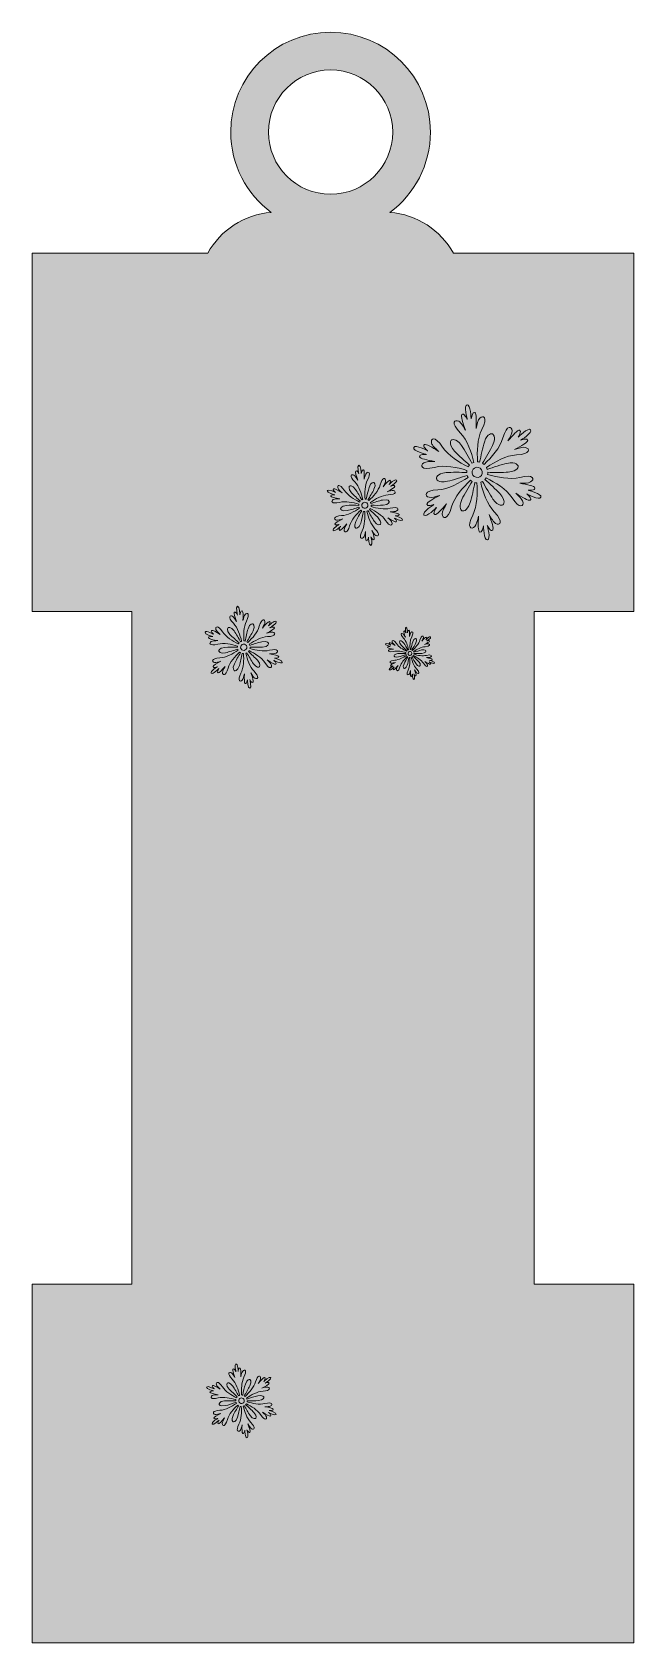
# Model space of a CAD drawing. Header units: millimetres. Extents: x 46 to 148, y -111 to -13.
# Drawn here: x 110.6 to 147.5, y -111.2 to -12.5 of the extents above; entities that cross this region are included whole.
import ezdxf

# ---------------------------------------------------------------- set-up
doc = ezdxf.new("R2010")
doc.units = ezdxf.units.MM
doc.header["$MEASUREMENT"] = 0
doc.layers.add('engraving', color=7, linetype='Continuous')
doc.layers.add('Layer 1', color=7, linetype='Continuous')

msp = doc.modelspace()

# ---------------------------------------------------------------- hatches: boundary and pattern name
at = {"layer": 'Layer 1'}
h = msp.add_hatch(color=2, dxfattribs=at)
h.dxf.hatch_style = 2
edge = h.paths.add_edge_path()
edge.add_spline(control_points=[(147.503, -48.006), (147.503, -48.006), (147.503, -26.044), (147.503, -26.044), (147.503, -26.044), (136.443, -26.044), (136.443, -26.044), (135.661, -24.654), (134.221, -23.679), (132.55, -23.552), (134.055, -22.436), (135.035, -20.653), (135.035, -18.636), (135.035, -15.256), (132.295, -12.515), (128.914, -12.515), (125.534, -12.515), (122.794, -15.256), (122.794, -18.636), (122.794, -20.653), (123.773, -22.436), (125.278, -23.552), (123.608, -23.679), (122.168, -24.654), (121.385, -26.044), (121.385, -26.044), (110.624, -26.044), (110.624, -26.044), (110.624, -26.044), (110.624, -48.006), (110.624, -48.006), (110.624, -48.006), (116.731, -48.006), (116.731, -48.006), (116.731, -48.006), (116.731, -89.23), (116.731, -89.23), (116.731, -89.23), (110.624, -89.23), (110.624, -89.23), (110.624, -89.23), (110.624, -111.193), (110.624, -111.193), (110.624, -111.193), (147.503, -111.193), (147.503, -111.193), (147.503, -111.193), (147.503, -89.23), (147.503, -89.23), (147.503, -89.23), (141.395, -89.23), (141.395, -89.23), (141.395, -89.23), (141.395, -48.006), (141.395, -48.006), (141.395, -48.006), (147.503, -48.006), (147.503, -48.006)], knot_values=[0, 0, 0, 0, 1, 1, 1, 2, 2, 2, 3, 3, 3, 4, 4, 4, 5, 5, 5, 6, 6, 6, 7, 7, 7, 8, 8, 8, 9, 9, 9, 10, 10, 10, 11, 11, 11, 12, 12, 12, 13, 13, 13, 14, 14, 14, 15, 15, 15, 16, 16, 16, 17, 17, 17, 18, 18, 18, 19, 19, 19, 19], degree=3, periodic=1)
edge = h.paths.add_edge_path()
edge.add_spline(control_points=[(125.107, -18.636), (125.107, -16.537), (126.815, -14.829), (128.914, -14.829), (131.014, -14.829), (132.722, -16.537), (132.722, -18.636), (132.722, -20.735), (131.014, -22.443), (128.914, -22.443), (126.815, -22.443), (125.107, -20.735), (125.107, -18.636)], knot_values=[0, 0, 0, 0, 1, 1, 1, 2, 2, 2, 3, 3, 3, 4, 4, 4, 4], degree=3, periodic=1)

# ---------------------------------------------------------------- linework, layer by layer
at = {"layer": 'engraving', "lineweight": 0}
for points, knots in [([(141.024, -40.578), (141.024, -40.578), (141.517, -40.603), (141.445, -40.432), (141.399, -40.324), (140.988, -40.233), (140.513, -40.15), (140.77, -40.152), (141.052, -40.145), (141.179, -40.069), (141.431, -39.92), (141.382, -39.577), (140.526, -39.79), (139.895, -39.948), (139.146, -39.781), (138.538, -39.605), (138.546, -39.563), (138.55, -39.52), (138.55, -39.478), (138.932, -39.488), (139.456, -39.495), (139.81, -39.467), (140.427, -39.419), (140.415, -39.103), (140.415, -39.103), (140.415, -39.103), (140.333, -38.798), (139.729, -38.934), (139.383, -39.012), (138.884, -39.173), (138.523, -39.298), (138.511, -39.257), (138.494, -39.217), (138.473, -39.178), (139.002, -38.831), (139.668, -38.449), (140.318, -38.413), (141.198, -38.364), (141.144, -38.022), (140.858, -37.954), (140.715, -37.92), (140.443, -37.996), (140.199, -38.075), (140.628, -37.853), (140.993, -37.645), (141.005, -37.529), (141.023, -37.344), (140.56, -37.514), (140.56, -37.514), (140.56, -37.514), (141.319, -37.048), (141.178, -36.871), (141.036, -36.694), (140.414, -37.33), (140.414, -37.33), (140.414, -37.33), (140.682, -36.917), (140.498, -36.894), (140.382, -36.879), (140.098, -37.19), (139.788, -37.558), (139.918, -37.338), (140.053, -37.09), (140.051, -36.943), (140.047, -36.649), (139.726, -36.521), (139.483, -37.368), (139.304, -37.994), (138.785, -38.559), (138.329, -38.997), (138.296, -38.969), (138.261, -38.944), (138.224, -38.923), (138.424, -38.598), (138.692, -38.147), (138.845, -37.827), (139.112, -37.269), (138.832, -37.121), (138.832, -37.121), (138.832, -37.121), (138.526, -37.039), (138.343, -37.63), (138.237, -37.969), (138.128, -38.482), (138.054, -38.857), (138.012, -38.846), (137.969, -38.841), (137.927, -38.84), (137.89, -38.209), (137.893, -37.441), (138.186, -36.859), (138.583, -36.073), (138.26, -35.949), (138.058, -36.162), (137.958, -36.268), (137.887, -36.543), (137.834, -36.793), (137.856, -36.312), (137.859, -35.891), (137.764, -35.823), (137.613, -35.714), (137.529, -36.2), (137.529, -36.2), (137.529, -36.2), (137.504, -35.31), (137.28, -35.344), (137.056, -35.378), (137.296, -36.235), (137.296, -36.235), (137.296, -36.235), (137.073, -35.796), (136.96, -35.944), (136.89, -36.037), (137.017, -36.439), (137.181, -36.892), (137.056, -36.669), (136.907, -36.427), (136.78, -36.356), (136.524, -36.212), (136.251, -36.426), (136.864, -37.06), (137.316, -37.528), (137.546, -38.261), (137.698, -38.875), (137.657, -38.888), (137.618, -38.906), (137.581, -38.928), (137.399, -38.592), (137.143, -38.135), (136.942, -37.842), (136.592, -37.332), (136.324, -37.5), (136.324, -37.5), (136.324, -37.5), (136.101, -37.725), (136.521, -38.179), (136.762, -38.44), (137.151, -38.791), (137.438, -39.042), (137.409, -39.074), (137.382, -39.108), (137.36, -39.144), (136.795, -38.86), (136.131, -38.474), (135.775, -37.929), (135.293, -37.192), (135.024, -37.409), (135.107, -37.691), (135.149, -37.832), (135.351, -38.029), (135.541, -38.201), (135.136, -37.941), (134.772, -37.728), (134.666, -37.777), (134.496, -37.853), (134.875, -38.169), (134.875, -38.169), (134.875, -38.169), (134.093, -37.745), (134.01, -37.956), (133.927, -38.168), (134.789, -38.387), (134.789, -38.387), (134.789, -38.387), (134.297, -38.362), (134.369, -38.533), (134.414, -38.641), (134.826, -38.732), (135.301, -38.816), (135.044, -38.813), (134.762, -38.821), (134.635, -38.896), (134.383, -39.046), (134.432, -39.388), (135.287, -39.175), (135.919, -39.017), (136.668, -39.184), (137.275, -39.36), (137.268, -39.402), (137.263, -39.445), (137.264, -39.488), (136.882, -39.477), (136.358, -39.47), (136.004, -39.498), (135.387, -39.546), (135.399, -39.862), (135.399, -39.862), (135.399, -39.862), (135.481, -40.168), (136.085, -40.031), (136.431, -39.953), (136.929, -39.792), (137.29, -39.668), (137.303, -39.709), (137.319, -39.749), (137.34, -39.788), (136.812, -40.134), (136.146, -40.516), (135.496, -40.552), (134.616, -40.601), (134.67, -40.943), (134.955, -41.011), (135.099, -41.046), (135.37, -40.97), (135.615, -40.891), (135.186, -41.112), (134.82, -41.32), (134.809, -41.436), (134.79, -41.621), (135.253, -41.451), (135.253, -41.451), (135.253, -41.451), (134.495, -41.917), (134.636, -42.095), (134.778, -42.272), (135.4, -41.636), (135.4, -41.636), (135.4, -41.636), (135.131, -42.048), (135.316, -42.072), (135.432, -42.086), (135.716, -41.776), (136.026, -41.407), (135.896, -41.627), (135.761, -41.876), (135.763, -42.022), (135.767, -42.316), (136.088, -42.445), (136.33, -41.598), (136.509, -40.972), (137.029, -40.406), (137.485, -39.968), (137.518, -39.997), (137.553, -40.021), (137.589, -40.042), (137.389, -40.368), (137.122, -40.818), (136.969, -41.138), (136.702, -41.697), (136.982, -41.844), (136.982, -41.844), (136.982, -41.844), (137.288, -41.926), (137.47, -41.335), (137.576, -40.996), (137.685, -40.484), (137.76, -40.109), (137.801, -40.119), (137.844, -40.124), (137.887, -40.126), (137.923, -40.756), (137.921, -41.524), (137.628, -42.106), (137.229, -42.892), (137.554, -43.016), (137.756, -42.803), (137.856, -42.697), (137.927, -42.422), (137.98, -42.172), (137.958, -42.654), (137.955, -43.074), (138.049, -43.142), (138.201, -43.251), (138.285, -42.766), (138.285, -42.766), (138.285, -42.766), (138.308, -43.655), (138.533, -43.621), (138.757, -43.587), (138.518, -42.731), (138.518, -42.731), (138.518, -42.731), (138.741, -43.169), (138.854, -43.021), (138.924, -42.928), (138.797, -42.527), (138.633, -42.074), (138.758, -42.296), (138.907, -42.538), (139.034, -42.609), (139.29, -42.754), (139.562, -42.539), (138.95, -41.905), (138.498, -41.437), (138.267, -40.704), (138.116, -40.091), (138.156, -40.077), (138.196, -40.059), (138.233, -40.038), (138.414, -40.374), (138.671, -40.83), (138.871, -41.123), (139.221, -41.633), (139.489, -41.465), (139.489, -41.465), (139.489, -41.465), (139.713, -41.241), (139.293, -40.786), (139.052, -40.525), (138.663, -40.175), (138.376, -39.923), (138.405, -39.892), (138.432, -39.858), (138.454, -39.821), (139.019, -40.105), (139.683, -40.491), (140.038, -41.036), (140.521, -41.774), (140.79, -41.556), (140.707, -41.274), (140.665, -41.134), (140.463, -40.936), (140.273, -40.764), (140.678, -41.024), (141.042, -41.237), (141.148, -41.189), (141.317, -41.112), (140.939, -40.797), (140.939, -40.797), (140.939, -40.797), (141.721, -41.221), (141.804, -41.01), (141.887, -40.798), (141.024, -40.578), (141.024, -40.578)], [0, 0, 0, 0, 1, 1, 1, 2, 2, 2, 3, 3, 3, 4, 4, 4, 5, 5, 5, 6, 6, 6, 7, 7, 7, 8, 8, 8, 9, 9, 9, 10, 10, 10, 11, 11, 11, 12, 12, 12, 13, 13, 13, 14, 14, 14, 15, 15, 15, 16, 16, 16, 17, 17, 17, 18, 18, 18, 19, 19, 19, 20, 20, 20, 21, 21, 21, 22, 22, 22, 23, 23, 23, 24, 24, 24, 25, 25, 25, 26, 26, 26, 27, 27, 27, 28, 28, 28, 29, 29, 29, 30, 30, 30, 31, 31, 31, 32, 32, 32, 33, 33, 33, 34, 34, 34, 35, 35, 35, 36, 36, 36, 37, 37, 37, 38, 38, 38, 39, 39, 39, 40, 40, 40, 41, 41, 41, 42, 42, 42, 43, 43, 43, 44, 44, 44, 45, 45, 45, 46, 46, 46, 47, 47, 47, 48, 48, 48, 49, 49, 49, 50, 50, 50, 51, 51, 51, 52, 52, 52, 53, 53, 53, 54, 54, 54, 55, 55, 55, 56, 56, 56, 57, 57, 57, 58, 58, 58, 59, 59, 59, 60, 60, 60, 61, 61, 61, 62, 62, 62, 63, 63, 63, 64, 64, 64, 65, 65, 65, 66, 66, 66, 67, 67, 67, 68, 68, 68, 69, 69, 69, 70, 70, 70, 71, 71, 71, 72, 72, 72, 73, 73, 73, 74, 74, 74, 75, 75, 75, 76, 76, 76, 77, 77, 77, 78, 78, 78, 79, 79, 79, 80, 80, 80, 81, 81, 81, 82, 82, 82, 83, 83, 83, 84, 84, 84, 85, 85, 85, 86, 86, 86, 87, 87, 87, 88, 88, 88, 89, 89, 89, 90, 90, 90, 91, 91, 91, 92, 92, 92, 93, 93, 93, 94, 94, 94, 95, 95, 95, 96, 96, 96, 97, 97, 97, 98, 98, 98, 99, 99, 99, 100, 100, 100, 101, 101, 101, 102, 102, 102, 103, 103, 103, 104, 104, 104, 105, 105, 105, 106, 106, 106, 107, 107, 107, 108, 108, 108, 108]), ([(132.867, -42.151), (132.867, -42.151), (133.159, -42.166), (133.116, -42.064), (133.089, -42), (132.845, -41.946), (132.564, -41.897), (132.716, -41.898), (132.883, -41.894), (132.958, -41.849), (133.108, -41.761), (133.079, -41.557), (132.572, -41.684), (132.197, -41.777), (131.753, -41.678), (131.393, -41.574), (131.398, -41.549), (131.4, -41.524), (131.4, -41.498), (131.626, -41.505), (131.937, -41.509), (132.147, -41.492), (132.512, -41.464), (132.505, -41.276), (132.505, -41.276), (132.505, -41.276), (132.457, -41.095), (132.099, -41.176), (131.894, -41.222), (131.598, -41.318), (131.384, -41.392), (131.377, -41.367), (131.366, -41.344), (131.354, -41.321), (131.668, -41.115), (132.063, -40.889), (132.448, -40.867), (132.97, -40.838), (132.937, -40.636), (132.768, -40.595), (132.684, -40.575), (132.522, -40.62), (132.377, -40.667), (132.631, -40.535), (132.848, -40.412), (132.855, -40.343), (132.866, -40.233), (132.592, -40.334), (132.592, -40.334), (132.592, -40.334), (133.042, -40.058), (132.958, -39.953), (132.874, -39.848), (132.505, -40.225), (132.505, -40.225), (132.505, -40.225), (132.664, -39.98), (132.555, -39.966), (132.486, -39.958), (132.317, -40.142), (132.134, -40.361), (132.211, -40.23), (132.291, -40.083), (132.29, -39.996), (132.287, -39.821), (132.097, -39.745), (131.953, -40.247), (131.847, -40.619), (131.539, -40.954), (131.269, -41.214), (131.249, -41.197), (131.228, -41.182), (131.207, -41.169), (131.325, -40.977), (131.484, -40.71), (131.575, -40.52), (131.733, -40.189), (131.567, -40.101), (131.567, -40.101), (131.567, -40.101), (131.386, -40.053), (131.277, -40.403), (131.214, -40.604), (131.15, -40.908), (131.106, -41.13), (131.081, -41.124), (131.056, -41.121), (131.03, -41.12), (131.008, -40.746), (131.01, -40.291), (131.184, -39.946), (131.42, -39.48), (131.228, -39.407), (131.108, -39.533), (131.049, -39.596), (131.007, -39.758), (130.975, -39.907), (130.988, -39.622), (130.99, -39.372), (130.934, -39.332), (130.844, -39.267), (130.794, -39.555), (130.794, -39.555), (130.794, -39.555), (130.78, -39.028), (130.647, -39.048), (130.514, -39.068), (130.657, -39.576), (130.657, -39.576), (130.657, -39.576), (130.524, -39.316), (130.457, -39.404), (130.415, -39.459), (130.491, -39.697), (130.588, -39.966), (130.514, -39.833), (130.426, -39.69), (130.35, -39.648), (130.198, -39.562), (130.036, -39.689), (130.4, -40.065), (130.668, -40.343), (130.804, -40.777), (130.895, -41.141), (130.87, -41.149), (130.847, -41.16), (130.825, -41.173), (130.717, -40.973), (130.566, -40.702), (130.446, -40.529), (130.239, -40.226), (130.08, -40.326), (130.08, -40.326), (130.08, -40.326), (129.948, -40.459), (130.197, -40.728), (130.34, -40.883), (130.57, -41.091), (130.74, -41.24), (130.723, -41.259), (130.707, -41.279), (130.694, -41.301), (130.359, -41.132), (129.966, -40.903), (129.754, -40.58), (129.469, -40.143), (129.309, -40.272), (129.359, -40.439), (129.383, -40.523), (129.503, -40.64), (129.616, -40.742), (129.376, -40.588), (129.16, -40.461), (129.097, -40.49), (128.996, -40.535), (129.221, -40.722), (129.221, -40.722), (129.221, -40.722), (128.757, -40.471), (128.708, -40.597), (128.659, -40.722), (129.17, -40.852), (129.17, -40.852), (129.17, -40.852), (128.878, -40.837), (128.921, -40.939), (128.948, -41.003), (129.192, -41.056), (129.473, -41.106), (129.321, -41.105), (129.154, -41.109), (129.079, -41.153), (128.929, -41.242), (128.958, -41.445), (129.465, -41.319), (129.84, -41.225), (130.284, -41.324), (130.644, -41.428), (130.639, -41.453), (130.637, -41.479), (130.637, -41.505), (130.411, -41.498), (130.1, -41.494), (129.89, -41.51), (129.525, -41.539), (129.532, -41.726), (129.532, -41.726), (129.532, -41.726), (129.58, -41.908), (129.938, -41.827), (130.143, -41.78), (130.439, -41.685), (130.653, -41.612), (130.66, -41.636), (130.67, -41.659), (130.682, -41.682), (130.369, -41.888), (129.974, -42.114), (129.589, -42.135), (129.067, -42.164), (129.1, -42.367), (129.269, -42.408), (129.354, -42.428), (129.515, -42.383), (129.66, -42.336), (129.405, -42.467), (129.188, -42.591), (129.182, -42.66), (129.171, -42.769), (129.445, -42.669), (129.445, -42.669), (129.445, -42.669), (128.995, -42.945), (129.079, -43.05), (129.163, -43.155), (129.532, -42.778), (129.532, -42.778), (129.532, -42.778), (129.373, -43.023), (129.482, -43.037), (129.551, -43.045), (129.72, -42.861), (129.903, -42.642), (129.826, -42.773), (129.746, -42.92), (129.747, -43.007), (129.75, -43.181), (129.94, -43.258), (130.084, -42.755), (130.19, -42.384), (130.498, -42.049), (130.768, -41.789), (130.788, -41.806), (130.809, -41.821), (130.83, -41.833), (130.711, -42.026), (130.553, -42.293), (130.462, -42.483), (130.304, -42.814), (130.47, -42.901), (130.47, -42.901), (130.47, -42.901), (130.651, -42.95), (130.76, -42.6), (130.823, -42.399), (130.887, -42.095), (130.931, -41.873), (130.956, -41.878), (130.981, -41.882), (131.007, -41.883), (131.028, -42.257), (131.027, -42.712), (130.853, -43.056), (130.617, -43.523), (130.809, -43.596), (130.929, -43.47), (130.988, -43.407), (131.03, -43.244), (131.062, -43.096), (131.049, -43.381), (131.047, -43.631), (131.103, -43.671), (131.193, -43.735), (131.243, -43.448), (131.243, -43.448), (131.243, -43.448), (131.257, -43.975), (131.39, -43.955), (131.523, -43.935), (131.381, -43.427), (131.381, -43.427), (131.381, -43.427), (131.513, -43.687), (131.58, -43.599), (131.622, -43.544), (131.546, -43.306), (131.449, -43.038), (131.523, -43.17), (131.611, -43.313), (131.687, -43.355), (131.839, -43.441), (132, -43.314), (131.637, -42.938), (131.369, -42.66), (131.232, -42.226), (131.143, -41.862), (131.166, -41.854), (131.19, -41.843), (131.212, -41.83), (131.319, -42.03), (131.471, -42.3), (131.59, -42.474), (131.798, -42.776), (131.957, -42.676), (131.957, -42.676), (131.957, -42.676), (132.089, -42.544), (131.84, -42.274), (131.697, -42.12), (131.467, -41.912), (131.297, -41.763), (131.314, -41.744), (131.33, -41.724), (131.343, -41.702), (131.678, -41.87), (132.071, -42.099), (132.282, -42.422), (132.568, -42.86), (132.728, -42.73), (132.678, -42.563), (132.654, -42.48), (132.534, -42.363), (132.421, -42.261), (132.661, -42.415), (132.877, -42.542), (132.94, -42.513), (133.04, -42.467), (132.816, -42.281), (132.816, -42.281), (132.816, -42.281), (133.28, -42.532), (133.329, -42.407), (133.378, -42.281), (132.867, -42.151), (132.867, -42.151)], [0, 0, 0, 0, 1, 1, 1, 2, 2, 2, 3, 3, 3, 4, 4, 4, 5, 5, 5, 6, 6, 6, 7, 7, 7, 8, 8, 8, 9, 9, 9, 10, 10, 10, 11, 11, 11, 12, 12, 12, 13, 13, 13, 14, 14, 14, 15, 15, 15, 16, 16, 16, 17, 17, 17, 18, 18, 18, 19, 19, 19, 20, 20, 20, 21, 21, 21, 22, 22, 22, 23, 23, 23, 24, 24, 24, 25, 25, 25, 26, 26, 26, 27, 27, 27, 28, 28, 28, 29, 29, 29, 30, 30, 30, 31, 31, 31, 32, 32, 32, 33, 33, 33, 34, 34, 34, 35, 35, 35, 36, 36, 36, 37, 37, 37, 38, 38, 38, 39, 39, 39, 40, 40, 40, 41, 41, 41, 42, 42, 42, 43, 43, 43, 44, 44, 44, 45, 45, 45, 46, 46, 46, 47, 47, 47, 48, 48, 48, 49, 49, 49, 50, 50, 50, 51, 51, 51, 52, 52, 52, 53, 53, 53, 54, 54, 54, 55, 55, 55, 56, 56, 56, 57, 57, 57, 58, 58, 58, 59, 59, 59, 60, 60, 60, 61, 61, 61, 62, 62, 62, 63, 63, 63, 64, 64, 64, 65, 65, 65, 66, 66, 66, 67, 67, 67, 68, 68, 68, 69, 69, 69, 70, 70, 70, 71, 71, 71, 72, 72, 72, 73, 73, 73, 74, 74, 74, 75, 75, 75, 76, 76, 76, 77, 77, 77, 78, 78, 78, 79, 79, 79, 80, 80, 80, 81, 81, 81, 82, 82, 82, 83, 83, 83, 84, 84, 84, 85, 85, 85, 86, 86, 86, 87, 87, 87, 88, 88, 88, 89, 89, 89, 90, 90, 90, 91, 91, 91, 92, 92, 92, 93, 93, 93, 94, 94, 94, 95, 95, 95, 96, 96, 96, 97, 97, 97, 98, 98, 98, 99, 99, 99, 100, 100, 100, 101, 101, 101, 102, 102, 102, 103, 103, 103, 104, 104, 104, 105, 105, 105, 106, 106, 106, 107, 107, 107, 108, 108, 108, 108]), ([(137.954, -39.792), (137.783, -39.818), (137.623, -39.7), (137.597, -39.529), (137.571, -39.358), (137.689, -39.199), (137.86, -39.173), (138.031, -39.147), (138.191, -39.265), (138.217, -39.436), (138.242, -39.607), (138.125, -39.766), (137.954, -39.792)], [0, 0, 0, 0, 1, 1, 1, 2, 2, 2, 3, 3, 3, 4, 4, 4, 4]), ([(131.046, -41.685), (130.945, -41.7), (130.85, -41.63), (130.835, -41.529), (130.82, -41.428), (130.889, -41.333), (130.991, -41.318), (131.092, -41.302), (131.187, -41.372), (131.202, -41.474), (131.217, -41.575), (131.148, -41.67), (131.046, -41.685)], [0, 0, 0, 0, 1, 1, 1, 2, 2, 2, 3, 3, 3, 4, 4, 4, 4]), ([(125.483, -50.864), (125.483, -50.864), (125.782, -50.879), (125.738, -50.775), (125.71, -50.71), (125.461, -50.655), (125.173, -50.604), (125.329, -50.605), (125.5, -50.601), (125.577, -50.555), (125.73, -50.464), (125.7, -50.256), (125.181, -50.386), (124.797, -50.481), (124.342, -50.38), (123.973, -50.273), (123.978, -50.248), (123.98, -50.221), (123.98, -50.196), (124.212, -50.202), (124.53, -50.206), (124.745, -50.189), (125.12, -50.16), (125.113, -49.968), (125.113, -49.968), (125.113, -49.968), (125.063, -49.783), (124.696, -49.865), (124.486, -49.913), (124.183, -50.011), (123.964, -50.086), (123.956, -50.061), (123.946, -50.037), (123.933, -50.014), (124.255, -49.803), (124.659, -49.571), (125.054, -49.549), (125.589, -49.519), (125.556, -49.312), (125.382, -49.27), (125.295, -49.249), (125.13, -49.296), (124.982, -49.343), (125.242, -49.209), (125.464, -49.083), (125.471, -49.012), (125.482, -48.899), (125.201, -49.003), (125.201, -49.003), (125.201, -49.003), (125.662, -48.72), (125.576, -48.612), (125.49, -48.505), (125.112, -48.891), (125.112, -48.891), (125.112, -48.891), (125.275, -48.64), (125.163, -48.626), (125.093, -48.617), (124.92, -48.806), (124.732, -49.03), (124.811, -48.896), (124.893, -48.745), (124.892, -48.656), (124.889, -48.477), (124.694, -48.4), (124.547, -48.914), (124.438, -49.294), (124.123, -49.638), (123.846, -49.904), (123.826, -49.887), (123.805, -49.871), (123.782, -49.858), (123.904, -49.661), (124.066, -49.388), (124.16, -49.193), (124.321, -48.854), (124.151, -48.764), (124.151, -48.764), (124.151, -48.764), (123.966, -48.715), (123.854, -49.073), (123.79, -49.279), (123.724, -49.591), (123.679, -49.818), (123.653, -49.812), (123.627, -49.809), (123.602, -49.808), (123.579, -49.425), (123.581, -48.958), (123.759, -48.605), (124, -48.127), (123.804, -48.053), (123.681, -48.182), (123.62, -48.246), (123.578, -48.413), (123.545, -48.565), (123.559, -48.273), (123.56, -48.017), (123.503, -47.976), (123.411, -47.91), (123.36, -48.205), (123.36, -48.205), (123.36, -48.205), (123.345, -47.664), (123.209, -47.685), (123.072, -47.706), (123.219, -48.226), (123.219, -48.226), (123.219, -48.226), (123.083, -47.959), (123.014, -48.05), (122.972, -48.106), (123.049, -48.35), (123.149, -48.625), (123.072, -48.489), (122.982, -48.343), (122.905, -48.299), (122.749, -48.212), (122.583, -48.342), (122.956, -48.727), (123.231, -49.011), (123.37, -49.456), (123.462, -49.829), (123.438, -49.837), (123.414, -49.848), (123.392, -49.862), (123.281, -49.658), (123.126, -49.38), (123.003, -49.202), (122.791, -48.892), (122.628, -48.995), (122.628, -48.995), (122.628, -48.995), (122.493, -49.131), (122.747, -49.407), (122.894, -49.565), (123.13, -49.778), (123.305, -49.931), (123.287, -49.95), (123.271, -49.971), (123.257, -49.993), (122.914, -49.821), (122.511, -49.586), (122.294, -49.255), (122.002, -48.807), (121.838, -48.939), (121.889, -49.11), (121.914, -49.196), (122.037, -49.316), (122.152, -49.42), (121.906, -49.262), (121.686, -49.133), (121.621, -49.162), (121.518, -49.209), (121.748, -49.401), (121.748, -49.401), (121.748, -49.401), (121.273, -49.143), (121.222, -49.272), (121.172, -49.4), (121.696, -49.533), (121.696, -49.533), (121.696, -49.533), (121.397, -49.518), (121.441, -49.622), (121.468, -49.688), (121.718, -49.742), (122.007, -49.794), (121.851, -49.792), (121.679, -49.797), (121.602, -49.842), (121.449, -49.933), (121.479, -50.141), (121.998, -50.011), (122.382, -49.916), (122.837, -50.017), (123.206, -50.124), (123.201, -50.149), (123.198, -50.176), (123.199, -50.202), (122.967, -50.195), (122.649, -50.191), (122.434, -50.208), (122.059, -50.237), (122.066, -50.429), (122.066, -50.429), (122.066, -50.429), (122.116, -50.615), (122.483, -50.532), (122.693, -50.484), (122.996, -50.386), (123.215, -50.311), (123.223, -50.336), (123.233, -50.36), (123.245, -50.384), (122.924, -50.594), (122.52, -50.826), (122.125, -50.848), (121.59, -50.878), (121.624, -51.086), (121.797, -51.127), (121.884, -51.148), (122.049, -51.102), (122.197, -51.054), (121.937, -51.188), (121.714, -51.314), (121.708, -51.385), (121.697, -51.498), (121.977, -51.394), (121.977, -51.394), (121.977, -51.394), (121.517, -51.677), (121.603, -51.785), (121.689, -51.893), (122.067, -51.506), (122.067, -51.506), (122.067, -51.506), (121.903, -51.757), (122.016, -51.771), (122.086, -51.78), (122.259, -51.591), (122.447, -51.367), (122.368, -51.501), (122.286, -51.652), (122.287, -51.741), (122.289, -51.92), (122.485, -51.998), (122.632, -51.483), (122.741, -51.103), (123.056, -50.759), (123.333, -50.493), (123.353, -50.511), (123.375, -50.526), (123.397, -50.539), (123.275, -50.736), (123.113, -51.009), (123.019, -51.204), (122.858, -51.543), (123.028, -51.633), (123.028, -51.633), (123.028, -51.633), (123.213, -51.682), (123.324, -51.324), (123.389, -51.118), (123.455, -50.807), (123.5, -50.579), (123.525, -50.585), (123.552, -50.588), (123.578, -50.589), (123.6, -50.972), (123.598, -51.439), (123.42, -51.792), (123.178, -52.27), (123.375, -52.345), (123.498, -52.215), (123.559, -52.151), (123.601, -51.984), (123.634, -51.832), (123.62, -52.125), (123.619, -52.38), (123.676, -52.421), (123.768, -52.487), (123.819, -52.193), (123.819, -52.193), (123.819, -52.193), (123.833, -52.733), (123.97, -52.712), (124.106, -52.691), (123.96, -52.171), (123.96, -52.171), (123.96, -52.171), (124.096, -52.438), (124.165, -52.347), (124.207, -52.291), (124.13, -52.047), (124.03, -51.772), (124.107, -51.908), (124.197, -52.054), (124.274, -52.098), (124.43, -52.185), (124.595, -52.055), (124.223, -51.67), (123.948, -51.386), (123.808, -50.941), (123.717, -50.568), (123.741, -50.56), (123.765, -50.549), (123.788, -50.536), (123.898, -50.74), (124.053, -51.017), (124.175, -51.195), (124.388, -51.505), (124.551, -51.402), (124.551, -51.402), (124.551, -51.402), (124.686, -51.267), (124.432, -50.99), (124.285, -50.832), (124.049, -50.619), (123.874, -50.466), (123.892, -50.447), (123.908, -50.426), (123.922, -50.404), (124.265, -50.576), (124.668, -50.811), (124.884, -51.142), (125.177, -51.59), (125.341, -51.458), (125.29, -51.287), (125.265, -51.201), (125.142, -51.081), (125.027, -50.977), (125.273, -51.135), (125.493, -51.264), (125.558, -51.235), (125.661, -51.188), (125.431, -50.997), (125.431, -50.997), (125.431, -50.997), (125.906, -51.254), (125.957, -51.126), (126.007, -50.998), (125.483, -50.864), (125.483, -50.864)], [0, 0, 0, 0, 1, 1, 1, 2, 2, 2, 3, 3, 3, 4, 4, 4, 5, 5, 5, 6, 6, 6, 7, 7, 7, 8, 8, 8, 9, 9, 9, 10, 10, 10, 11, 11, 11, 12, 12, 12, 13, 13, 13, 14, 14, 14, 15, 15, 15, 16, 16, 16, 17, 17, 17, 18, 18, 18, 19, 19, 19, 20, 20, 20, 21, 21, 21, 22, 22, 22, 23, 23, 23, 24, 24, 24, 25, 25, 25, 26, 26, 26, 27, 27, 27, 28, 28, 28, 29, 29, 29, 30, 30, 30, 31, 31, 31, 32, 32, 32, 33, 33, 33, 34, 34, 34, 35, 35, 35, 36, 36, 36, 37, 37, 37, 38, 38, 38, 39, 39, 39, 40, 40, 40, 41, 41, 41, 42, 42, 42, 43, 43, 43, 44, 44, 44, 45, 45, 45, 46, 46, 46, 47, 47, 47, 48, 48, 48, 49, 49, 49, 50, 50, 50, 51, 51, 51, 52, 52, 52, 53, 53, 53, 54, 54, 54, 55, 55, 55, 56, 56, 56, 57, 57, 57, 58, 58, 58, 59, 59, 59, 60, 60, 60, 61, 61, 61, 62, 62, 62, 63, 63, 63, 64, 64, 64, 65, 65, 65, 66, 66, 66, 67, 67, 67, 68, 68, 68, 69, 69, 69, 70, 70, 70, 71, 71, 71, 72, 72, 72, 73, 73, 73, 74, 74, 74, 75, 75, 75, 76, 76, 76, 77, 77, 77, 78, 78, 78, 79, 79, 79, 80, 80, 80, 81, 81, 81, 82, 82, 82, 83, 83, 83, 84, 84, 84, 85, 85, 85, 86, 86, 86, 87, 87, 87, 88, 88, 88, 89, 89, 89, 90, 90, 90, 91, 91, 91, 92, 92, 92, 93, 93, 93, 94, 94, 94, 95, 95, 95, 96, 96, 96, 97, 97, 97, 98, 98, 98, 99, 99, 99, 100, 100, 100, 101, 101, 101, 102, 102, 102, 103, 103, 103, 104, 104, 104, 105, 105, 105, 106, 106, 106, 107, 107, 107, 108, 108, 108, 108]), ([(134.988, -51.001), (134.988, -51.001), (135.179, -51.011), (135.151, -50.944), (135.133, -50.903), (134.974, -50.868), (134.79, -50.835), (134.889, -50.836), (134.999, -50.833), (135.048, -50.804), (135.145, -50.746), (135.126, -50.613), (134.795, -50.696), (134.551, -50.757), (134.26, -50.693), (134.025, -50.625), (134.028, -50.608), (134.03, -50.592), (134.03, -50.575), (134.178, -50.579), (134.381, -50.582), (134.518, -50.571), (134.756, -50.553), (134.752, -50.43), (134.752, -50.43), (134.752, -50.43), (134.72, -50.312), (134.486, -50.364), (134.352, -50.395), (134.159, -50.457), (134.019, -50.505), (134.015, -50.49), (134.008, -50.474), (134, -50.459), (134.205, -50.325), (134.463, -50.177), (134.714, -50.163), (135.055, -50.144), (135.034, -50.012), (134.924, -49.985), (134.868, -49.972), (134.763, -50.001), (134.668, -50.032), (134.834, -49.946), (134.976, -49.866), (134.98, -49.82), (134.987, -49.749), (134.808, -49.815), (134.808, -49.815), (134.808, -49.815), (135.102, -49.634), (135.047, -49.566), (134.992, -49.497), (134.752, -49.744), (134.752, -49.744), (134.752, -49.744), (134.855, -49.583), (134.784, -49.575), (134.739, -49.569), (134.629, -49.689), (134.509, -49.832), (134.56, -49.747), (134.612, -49.65), (134.611, -49.594), (134.61, -49.48), (134.485, -49.43), (134.391, -49.758), (134.322, -50), (134.121, -50.219), (133.944, -50.389), (133.932, -50.378), (133.918, -50.368), (133.904, -50.36), (133.981, -50.234), (134.085, -50.06), (134.144, -49.936), (134.247, -49.72), (134.139, -49.663), (134.139, -49.663), (134.139, -49.663), (134.021, -49.631), (133.949, -49.86), (133.909, -49.991), (133.866, -50.189), (133.838, -50.335), (133.821, -50.331), (133.805, -50.328), (133.789, -50.328), (133.774, -50.084), (133.775, -49.786), (133.889, -49.561), (134.043, -49.257), (133.918, -49.209), (133.839, -49.291), (133.8, -49.332), (133.773, -49.439), (133.752, -49.536), (133.761, -49.349), (133.762, -49.186), (133.726, -49.16), (133.667, -49.118), (133.634, -49.306), (133.634, -49.306), (133.634, -49.306), (133.625, -48.961), (133.538, -48.975), (133.451, -48.988), (133.544, -49.32), (133.544, -49.32), (133.544, -49.32), (133.458, -49.15), (133.414, -49.207), (133.387, -49.243), (133.436, -49.399), (133.5, -49.574), (133.451, -49.487), (133.394, -49.394), (133.344, -49.366), (133.245, -49.311), (133.139, -49.393), (133.377, -49.639), (133.552, -49.82), (133.641, -50.104), (133.7, -50.342), (133.684, -50.347), (133.669, -50.354), (133.655, -50.362), (133.584, -50.232), (133.485, -50.055), (133.407, -49.942), (133.272, -49.744), (133.168, -49.81), (133.168, -49.81), (133.168, -49.81), (133.082, -49.896), (133.244, -50.072), (133.337, -50.173), (133.488, -50.309), (133.599, -50.406), (133.588, -50.419), (133.578, -50.432), (133.569, -50.446), (133.35, -50.336), (133.093, -50.186), (132.955, -49.975), (132.769, -49.69), (132.665, -49.774), (132.697, -49.883), (132.713, -49.938), (132.791, -50.014), (132.865, -50.081), (132.708, -49.98), (132.567, -49.898), (132.526, -49.916), (132.46, -49.946), (132.607, -50.068), (132.607, -50.068), (132.607, -50.068), (132.304, -49.904), (132.272, -49.986), (132.24, -50.068), (132.573, -50.153), (132.573, -50.153), (132.573, -50.153), (132.383, -50.143), (132.411, -50.209), (132.428, -50.251), (132.588, -50.286), (132.772, -50.319), (132.672, -50.318), (132.563, -50.321), (132.514, -50.35), (132.416, -50.408), (132.435, -50.54), (132.767, -50.458), (133.011, -50.397), (133.301, -50.461), (133.536, -50.529), (133.533, -50.546), (133.531, -50.562), (133.532, -50.579), (133.384, -50.575), (133.181, -50.572), (133.044, -50.583), (132.805, -50.602), (132.81, -50.724), (132.81, -50.724), (132.81, -50.724), (132.842, -50.842), (133.075, -50.789), (133.209, -50.759), (133.402, -50.697), (133.542, -50.649), (133.547, -50.665), (133.553, -50.68), (133.561, -50.695), (133.357, -50.829), (133.099, -50.977), (132.847, -50.991), (132.506, -51.01), (132.528, -51.143), (132.638, -51.169), (132.693, -51.182), (132.799, -51.153), (132.893, -51.122), (132.727, -51.208), (132.585, -51.288), (132.581, -51.333), (132.574, -51.405), (132.753, -51.339), (132.753, -51.339), (132.753, -51.339), (132.46, -51.52), (132.514, -51.588), (132.569, -51.657), (132.81, -51.411), (132.81, -51.411), (132.81, -51.411), (132.706, -51.57), (132.778, -51.58), (132.822, -51.585), (132.933, -51.465), (133.053, -51.322), (133.002, -51.407), (132.95, -51.504), (132.951, -51.56), (132.952, -51.674), (133.077, -51.724), (133.17, -51.396), (133.24, -51.153), (133.441, -50.934), (133.617, -50.765), (133.63, -50.776), (133.644, -50.786), (133.658, -50.794), (133.58, -50.92), (133.477, -51.094), (133.417, -51.218), (133.314, -51.434), (133.423, -51.491), (133.423, -51.491), (133.423, -51.491), (133.541, -51.523), (133.612, -51.294), (133.653, -51.163), (133.695, -50.965), (133.724, -50.82), (133.74, -50.823), (133.757, -50.825), (133.773, -50.826), (133.787, -51.07), (133.786, -51.367), (133.673, -51.593), (133.518, -51.897), (133.644, -51.945), (133.722, -51.862), (133.761, -51.821), (133.788, -51.715), (133.809, -51.618), (133.801, -51.805), (133.799, -51.968), (133.836, -51.994), (133.895, -52.036), (133.927, -51.848), (133.927, -51.848), (133.927, -51.848), (133.936, -52.192), (134.023, -52.179), (134.11, -52.166), (134.017, -51.835), (134.017, -51.835), (134.017, -51.835), (134.104, -52.004), (134.147, -51.947), (134.175, -51.911), (134.125, -51.756), (134.062, -51.58), (134.11, -51.666), (134.168, -51.76), (134.217, -51.788), (134.316, -51.844), (134.422, -51.761), (134.185, -51.515), (134.01, -51.334), (133.92, -51.05), (133.862, -50.813), (133.877, -50.807), (133.893, -50.8), (133.907, -50.792), (133.977, -50.922), (134.076, -51.099), (134.154, -51.212), (134.29, -51.41), (134.394, -51.344), (134.394, -51.344), (134.394, -51.344), (134.48, -51.258), (134.318, -51.082), (134.224, -50.981), (134.074, -50.845), (133.962, -50.748), (133.974, -50.736), (133.984, -50.722), (133.993, -50.708), (134.211, -50.818), (134.468, -50.967), (134.606, -51.179), (134.793, -51.464), (134.897, -51.38), (134.865, -51.271), (134.849, -51.216), (134.77, -51.14), (134.697, -51.073), (134.854, -51.174), (134.995, -51.256), (135.036, -51.238), (135.101, -51.208), (134.955, -51.086), (134.955, -51.086), (134.955, -51.086), (135.258, -51.25), (135.29, -51.168), (135.322, -51.086), (134.988, -51.001), (134.988, -51.001)], [0, 0, 0, 0, 1, 1, 1, 2, 2, 2, 3, 3, 3, 4, 4, 4, 5, 5, 5, 6, 6, 6, 7, 7, 7, 8, 8, 8, 9, 9, 9, 10, 10, 10, 11, 11, 11, 12, 12, 12, 13, 13, 13, 14, 14, 14, 15, 15, 15, 16, 16, 16, 17, 17, 17, 18, 18, 18, 19, 19, 19, 20, 20, 20, 21, 21, 21, 22, 22, 22, 23, 23, 23, 24, 24, 24, 25, 25, 25, 26, 26, 26, 27, 27, 27, 28, 28, 28, 29, 29, 29, 30, 30, 30, 31, 31, 31, 32, 32, 32, 33, 33, 33, 34, 34, 34, 35, 35, 35, 36, 36, 36, 37, 37, 37, 38, 38, 38, 39, 39, 39, 40, 40, 40, 41, 41, 41, 42, 42, 42, 43, 43, 43, 44, 44, 44, 45, 45, 45, 46, 46, 46, 47, 47, 47, 48, 48, 48, 49, 49, 49, 50, 50, 50, 51, 51, 51, 52, 52, 52, 53, 53, 53, 54, 54, 54, 55, 55, 55, 56, 56, 56, 57, 57, 57, 58, 58, 58, 59, 59, 59, 60, 60, 60, 61, 61, 61, 62, 62, 62, 63, 63, 63, 64, 64, 64, 65, 65, 65, 66, 66, 66, 67, 67, 67, 68, 68, 68, 69, 69, 69, 70, 70, 70, 71, 71, 71, 72, 72, 72, 73, 73, 73, 74, 74, 74, 75, 75, 75, 76, 76, 76, 77, 77, 77, 78, 78, 78, 79, 79, 79, 80, 80, 80, 81, 81, 81, 82, 82, 82, 83, 83, 83, 84, 84, 84, 85, 85, 85, 86, 86, 86, 87, 87, 87, 88, 88, 88, 89, 89, 89, 90, 90, 90, 91, 91, 91, 92, 92, 92, 93, 93, 93, 94, 94, 94, 95, 95, 95, 96, 96, 96, 97, 97, 97, 98, 98, 98, 99, 99, 99, 100, 100, 100, 101, 101, 101, 102, 102, 102, 103, 103, 103, 104, 104, 104, 105, 105, 105, 106, 106, 106, 107, 107, 107, 108, 108, 108, 108]), ([(123.618, -50.387), (123.514, -50.402), (123.417, -50.331), (123.401, -50.227), (123.386, -50.123), (123.457, -50.026), (123.561, -50.01), (123.665, -49.995), (123.762, -50.066), (123.778, -50.17), (123.793, -50.274), (123.722, -50.371), (123.618, -50.387)], [0, 0, 0, 0, 1, 1, 1, 2, 2, 2, 3, 3, 3, 4, 4, 4, 4]), ([(133.799, -50.697), (133.733, -50.707), (133.671, -50.661), (133.661, -50.595), (133.651, -50.529), (133.696, -50.467), (133.763, -50.457), (133.829, -50.447), (133.891, -50.493), (133.901, -50.559), (133.911, -50.625), (133.865, -50.687), (133.799, -50.697)], [0, 0, 0, 0, 1, 1, 1, 2, 2, 2, 3, 3, 3, 4, 4, 4, 4]), ([(125.16, -96.963), (125.16, -96.963), (125.429, -96.977), (125.39, -96.883), (125.365, -96.824), (125.14, -96.774), (124.88, -96.728), (125.02, -96.73), (125.175, -96.726), (125.244, -96.684), (125.382, -96.603), (125.355, -96.414), (124.887, -96.532), (124.541, -96.618), (124.13, -96.526), (123.797, -96.43), (123.802, -96.407), (123.804, -96.384), (123.804, -96.36), (124.013, -96.366), (124.3, -96.37), (124.494, -96.355), (124.832, -96.328), (124.826, -96.155), (124.826, -96.155), (124.826, -96.155), (124.781, -95.988), (124.45, -96.062), (124.26, -96.105), (123.987, -96.193), (123.789, -96.261), (123.782, -96.239), (123.773, -96.217), (123.762, -96.196), (124.051, -96.006), (124.416, -95.797), (124.773, -95.777), (125.255, -95.75), (125.225, -95.563), (125.069, -95.525), (124.99, -95.506), (124.841, -95.548), (124.707, -95.591), (124.942, -95.47), (125.143, -95.356), (125.149, -95.292), (125.159, -95.191), (124.905, -95.284), (124.905, -95.284), (124.905, -95.284), (125.321, -95.029), (125.244, -94.932), (125.166, -94.835), (124.825, -95.183), (124.825, -95.183), (124.825, -95.183), (124.972, -94.957), (124.871, -94.944), (124.808, -94.936), (124.652, -95.107), (124.482, -95.308), (124.553, -95.188), (124.627, -95.052), (124.626, -94.971), (124.624, -94.81), (124.448, -94.74), (124.315, -95.204), (124.217, -95.547), (123.932, -95.857), (123.683, -96.097), (123.665, -96.081), (123.645, -96.068), (123.625, -96.056), (123.735, -95.878), (123.882, -95.631), (123.966, -95.456), (124.112, -95.15), (123.958, -95.069), (123.958, -95.069), (123.958, -95.069), (123.791, -95.024), (123.69, -95.348), (123.632, -95.533), (123.573, -95.814), (123.532, -96.02), (123.509, -96.014), (123.486, -96.011), (123.462, -96.011), (123.442, -95.665), (123.444, -95.244), (123.604, -94.925), (123.822, -94.494), (123.645, -94.427), (123.534, -94.543), (123.479, -94.602), (123.441, -94.752), (123.411, -94.889), (123.424, -94.626), (123.425, -94.395), (123.373, -94.357), (123.29, -94.298), (123.244, -94.564), (123.244, -94.564), (123.244, -94.564), (123.231, -94.077), (123.108, -94.095), (122.985, -94.114), (123.117, -94.583), (123.117, -94.583), (123.117, -94.583), (122.994, -94.343), (122.932, -94.424), (122.894, -94.475), (122.964, -94.695), (123.054, -94.943), (122.985, -94.821), (122.904, -94.689), (122.834, -94.65), (122.693, -94.571), (122.544, -94.688), (122.88, -95.035), (123.128, -95.292), (123.253, -95.693), (123.337, -96.03), (123.315, -96.037), (123.293, -96.047), (123.273, -96.059), (123.173, -95.875), (123.033, -95.624), (122.922, -95.464), (122.731, -95.184), (122.584, -95.277), (122.584, -95.277), (122.584, -95.277), (122.462, -95.4), (122.692, -95.648), (122.824, -95.791), (123.037, -95.984), (123.194, -96.121), (123.178, -96.139), (123.164, -96.158), (123.152, -96.177), (122.842, -96.022), (122.478, -95.81), (122.283, -95.512), (122.019, -95.108), (121.872, -95.227), (121.917, -95.381), (121.94, -95.458), (122.051, -95.566), (122.155, -95.661), (121.933, -95.518), (121.734, -95.401), (121.675, -95.428), (121.582, -95.47), (121.79, -95.643), (121.79, -95.643), (121.79, -95.643), (121.361, -95.411), (121.316, -95.527), (121.271, -95.642), (121.743, -95.763), (121.743, -95.763), (121.743, -95.763), (121.473, -95.749), (121.513, -95.843), (121.538, -95.902), (121.763, -95.951), (122.023, -95.998), (121.883, -95.996), (121.728, -96), (121.659, -96.041), (121.52, -96.124), (121.547, -96.311), (122.016, -96.194), (122.362, -96.108), (122.773, -96.199), (123.105, -96.295), (123.101, -96.318), (123.099, -96.342), (123.099, -96.366), (122.89, -96.36), (122.603, -96.356), (122.409, -96.371), (122.071, -96.398), (122.077, -96.571), (122.077, -96.571), (122.077, -96.571), (122.122, -96.738), (122.453, -96.664), (122.643, -96.621), (122.916, -96.532), (123.114, -96.465), (123.12, -96.487), (123.129, -96.509), (123.141, -96.53), (122.851, -96.72), (122.486, -96.929), (122.13, -96.949), (121.648, -96.976), (121.678, -97.163), (121.834, -97.201), (121.913, -97.22), (122.061, -97.178), (122.195, -97.135), (121.961, -97.255), (121.76, -97.37), (121.754, -97.433), (121.744, -97.535), (121.997, -97.442), (121.997, -97.442), (121.997, -97.442), (121.582, -97.697), (121.659, -97.794), (121.737, -97.891), (122.078, -97.543), (122.078, -97.543), (122.078, -97.543), (121.93, -97.769), (122.032, -97.782), (122.095, -97.789), (122.251, -97.619), (122.421, -97.417), (122.349, -97.538), (122.276, -97.674), (122.277, -97.754), (122.279, -97.915), (122.455, -97.986), (122.587, -97.522), (122.685, -97.179), (122.97, -96.869), (123.22, -96.629), (123.238, -96.645), (123.257, -96.658), (123.277, -96.67), (123.168, -96.848), (123.021, -97.094), (122.937, -97.27), (122.791, -97.576), (122.945, -97.657), (122.945, -97.657), (122.945, -97.657), (123.112, -97.701), (123.212, -97.378), (123.27, -97.192), (123.33, -96.912), (123.371, -96.706), (123.393, -96.711), (123.417, -96.714), (123.441, -96.715), (123.46, -97.061), (123.459, -97.482), (123.298, -97.8), (123.08, -98.231), (123.258, -98.299), (123.368, -98.182), (123.424, -98.124), (123.462, -97.974), (123.492, -97.837), (123.479, -98.1), (123.478, -98.331), (123.53, -98.368), (123.613, -98.428), (123.659, -98.162), (123.659, -98.162), (123.659, -98.162), (123.671, -98.649), (123.794, -98.63), (123.917, -98.612), (123.786, -98.143), (123.786, -98.143), (123.786, -98.143), (123.909, -98.383), (123.97, -98.301), (124.009, -98.25), (123.939, -98.031), (123.849, -97.783), (123.918, -97.905), (123.999, -98.037), (124.069, -98.076), (124.209, -98.155), (124.359, -98.038), (124.023, -97.69), (123.775, -97.434), (123.649, -97.032), (123.566, -96.696), (123.588, -96.689), (123.61, -96.679), (123.63, -96.667), (123.729, -96.851), (123.87, -97.101), (123.98, -97.262), (124.172, -97.541), (124.319, -97.449), (124.319, -97.449), (124.319, -97.449), (124.441, -97.326), (124.211, -97.077), (124.079, -96.934), (123.866, -96.742), (123.708, -96.604), (123.725, -96.587), (123.739, -96.568), (123.751, -96.548), (124.061, -96.704), (124.424, -96.915), (124.619, -97.214), (124.884, -97.618), (125.031, -97.499), (124.985, -97.344), (124.963, -97.268), (124.852, -97.159), (124.748, -97.065), (124.97, -97.207), (125.169, -97.324), (125.228, -97.298), (125.32, -97.256), (125.113, -97.083), (125.113, -97.083), (125.113, -97.083), (125.542, -97.315), (125.587, -97.2), (125.632, -97.084), (125.16, -96.963), (125.16, -96.963)], [0, 0, 0, 0, 1, 1, 1, 2, 2, 2, 3, 3, 3, 4, 4, 4, 5, 5, 5, 6, 6, 6, 7, 7, 7, 8, 8, 8, 9, 9, 9, 10, 10, 10, 11, 11, 11, 12, 12, 12, 13, 13, 13, 14, 14, 14, 15, 15, 15, 16, 16, 16, 17, 17, 17, 18, 18, 18, 19, 19, 19, 20, 20, 20, 21, 21, 21, 22, 22, 22, 23, 23, 23, 24, 24, 24, 25, 25, 25, 26, 26, 26, 27, 27, 27, 28, 28, 28, 29, 29, 29, 30, 30, 30, 31, 31, 31, 32, 32, 32, 33, 33, 33, 34, 34, 34, 35, 35, 35, 36, 36, 36, 37, 37, 37, 38, 38, 38, 39, 39, 39, 40, 40, 40, 41, 41, 41, 42, 42, 42, 43, 43, 43, 44, 44, 44, 45, 45, 45, 46, 46, 46, 47, 47, 47, 48, 48, 48, 49, 49, 49, 50, 50, 50, 51, 51, 51, 52, 52, 52, 53, 53, 53, 54, 54, 54, 55, 55, 55, 56, 56, 56, 57, 57, 57, 58, 58, 58, 59, 59, 59, 60, 60, 60, 61, 61, 61, 62, 62, 62, 63, 63, 63, 64, 64, 64, 65, 65, 65, 66, 66, 66, 67, 67, 67, 68, 68, 68, 69, 69, 69, 70, 70, 70, 71, 71, 71, 72, 72, 72, 73, 73, 73, 74, 74, 74, 75, 75, 75, 76, 76, 76, 77, 77, 77, 78, 78, 78, 79, 79, 79, 80, 80, 80, 81, 81, 81, 82, 82, 82, 83, 83, 83, 84, 84, 84, 85, 85, 85, 86, 86, 86, 87, 87, 87, 88, 88, 88, 89, 89, 89, 90, 90, 90, 91, 91, 91, 92, 92, 92, 93, 93, 93, 94, 94, 94, 95, 95, 95, 96, 96, 96, 97, 97, 97, 98, 98, 98, 99, 99, 99, 100, 100, 100, 101, 101, 101, 102, 102, 102, 103, 103, 103, 104, 104, 104, 105, 105, 105, 106, 106, 106, 107, 107, 107, 108, 108, 108, 108]), ([(123.477, -96.532), (123.383, -96.547), (123.296, -96.482), (123.282, -96.388), (123.268, -96.295), (123.332, -96.207), (123.426, -96.193), (123.519, -96.179), (123.607, -96.243), (123.621, -96.337), (123.635, -96.431), (123.571, -96.518), (123.477, -96.532)], [0, 0, 0, 0, 1, 1, 1, 2, 2, 2, 3, 3, 3, 4, 4, 4, 4])]:
    msp.add_open_spline(points, degree=3, knots=knots, dxfattribs=at)
at = {"layer": 'Layer 1', "lineweight": 0}
for points, knots in [([(147.503, -48.006), (147.503, -48.006), (147.503, -26.044), (147.503, -26.044), (147.503, -26.044), (136.443, -26.044), (136.443, -26.044), (135.661, -24.654), (134.221, -23.679), (132.55, -23.552), (134.055, -22.436), (135.035, -20.653), (135.035, -18.636), (135.035, -15.256), (132.295, -12.515), (128.914, -12.515), (125.534, -12.515), (122.794, -15.256), (122.794, -18.636), (122.794, -20.653), (123.773, -22.436), (125.278, -23.552), (123.608, -23.679), (122.168, -24.654), (121.385, -26.044), (121.385, -26.044), (110.624, -26.044), (110.624, -26.044), (110.624, -26.044), (110.624, -48.006), (110.624, -48.006), (110.624, -48.006), (116.731, -48.006), (116.731, -48.006), (116.731, -48.006), (116.731, -89.23), (116.731, -89.23), (116.731, -89.23), (110.624, -89.23), (110.624, -89.23), (110.624, -89.23), (110.624, -111.193), (110.624, -111.193), (110.624, -111.193), (147.503, -111.193), (147.503, -111.193), (147.503, -111.193), (147.503, -89.23), (147.503, -89.23), (147.503, -89.23), (141.395, -89.23), (141.395, -89.23), (141.395, -89.23), (141.395, -48.006), (141.395, -48.006), (141.395, -48.006), (147.503, -48.006), (147.503, -48.006)], [0, 0, 0, 0, 1, 1, 1, 2, 2, 2, 3, 3, 3, 4, 4, 4, 5, 5, 5, 6, 6, 6, 7, 7, 7, 8, 8, 8, 9, 9, 9, 10, 10, 10, 11, 11, 11, 12, 12, 12, 13, 13, 13, 14, 14, 14, 15, 15, 15, 16, 16, 16, 17, 17, 17, 18, 18, 18, 19, 19, 19, 19]), ([(125.107, -18.636), (125.107, -16.537), (126.815, -14.829), (128.914, -14.829), (131.014, -14.829), (132.722, -16.537), (132.722, -18.636), (132.722, -20.735), (131.014, -22.443), (128.914, -22.443), (126.815, -22.443), (125.107, -20.735), (125.107, -18.636)], [0, 0, 0, 0, 1, 1, 1, 2, 2, 2, 3, 3, 3, 4, 4, 4, 4])]:
    msp.add_open_spline(points, degree=3, knots=knots, dxfattribs=at)

doc.saveas('drawing.dxf')
